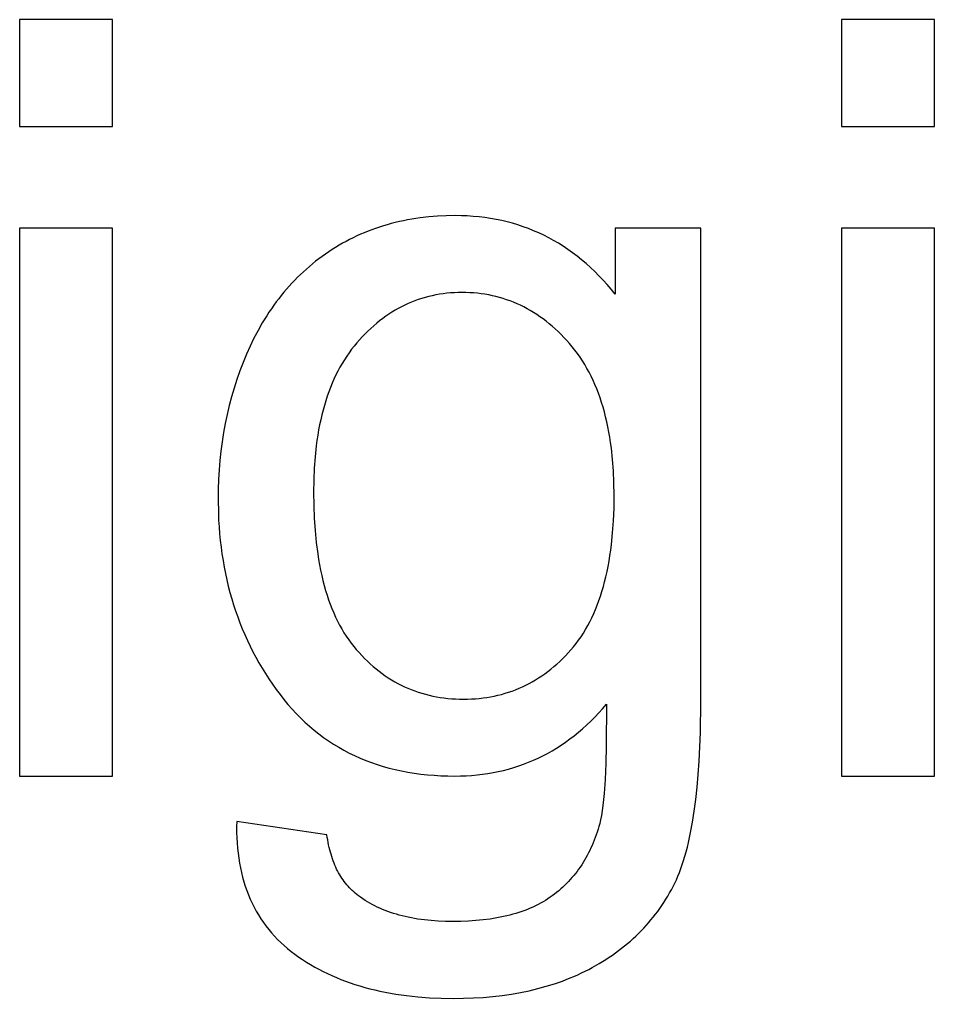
# Model space of a CAD drawing. Extents: x -86 to 76, y -134 to -25.
# Drawn here: x -78.18 to -70.84, y -133.57 to -125.72 of the extents above; entities that cross this region are included whole.
import ezdxf

# ---------------------------------------------------------------- set-up
doc = ezdxf.new("R2010")
doc.units = 0
doc.layers.add('MOSFET', color=7, linetype='CONTINUOUS')

msp = doc.modelspace()

# ---------------------------------------------------------------- linework, layer by layer
at = {"layer": 'MOSFET'}
for p, q in [((-77.4374, -125.7219), (-78.1824, -125.7219)), ((-78.1824, -125.7219), (-78.1824, -126.5785)), ((-77.4374, -126.5785), (-77.4374, -125.7219)), ((-70.8406, -125.7219), (-71.5856, -125.7219)), ((-71.5856, -125.7219), (-71.5856, -126.5785)), ((-70.8406, -126.5785), (-70.8406, -125.7219)), ((-78.1824, -126.5785), (-77.4374, -126.5785)), ((-71.5856, -126.5785), (-70.8406, -126.5785)), ((-75.1017, -127.3352), (-75.1345, -127.3423)), ((-75.0686, -127.3287), (-75.1017, -127.3352)), ((-75.0353, -127.3228), (-75.0686, -127.3287)), ((-75.0016, -127.3174), (-75.0353, -127.3228)), ((-74.9676, -127.3126), (-75.0016, -127.3174)), ((-74.8988, -127.3047), (-74.9676, -127.3126)), ((-74.8288, -127.299), (-74.8988, -127.3047)), ((-74.7577, -127.2956), (-74.8288, -127.299)), ((-74.6853, -127.2945), (-74.7577, -127.2956)), ((-74.637, -127.2951), (-74.6853, -127.2945)), ((-74.5891, -127.297), (-74.637, -127.2951)), ((-74.5418, -127.3), (-74.5891, -127.297)), ((-74.4951, -127.3043), (-74.5418, -127.3)), ((-74.4488, -127.3099), (-74.4951, -127.3043)), ((-74.4032, -127.3166), (-74.4488, -127.3099)), ((-74.358, -127.3246), (-74.4032, -127.3166)), ((-74.3134, -127.3338), (-74.358, -127.3246)), ((-74.2693, -127.3443), (-74.3134, -127.3338)), ((-77.4374, -127.3938), (-78.1824, -127.3938)), ((-78.1824, -127.3938), (-78.1824, -131.7889)), ((-77.4374, -131.7889), (-77.4374, -127.3938)), ((-75.3557, -127.4077), (-75.3861, -127.4193)), ((-75.325, -127.3966), (-75.3557, -127.4077)), ((-75.294, -127.3862), (-75.325, -127.3966)), ((-75.2627, -127.3763), (-75.294, -127.3862)), ((-75.2311, -127.3669), (-75.2627, -127.3763)), ((-75.1992, -127.3582), (-75.2311, -127.3669)), ((-75.167, -127.3499), (-75.1992, -127.3582)), ((-75.1345, -127.3423), (-75.167, -127.3499)), ((-74.2257, -127.3559), (-74.2693, -127.3443)), ((-74.1827, -127.3688), (-74.2257, -127.3559)), ((-74.1402, -127.383), (-74.1827, -127.3688)), ((-74.0982, -127.3983), (-74.1402, -127.383)), ((-74.0568, -127.4149), (-74.0982, -127.3983)), ((-74.0159, -127.4327), (-74.0568, -127.4149)), ((-72.7154, -127.3938), (-73.4024, -127.3938)), ((-73.4024, -127.3938), (-73.4024, -127.9235)), ((-72.7154, -131.193), (-72.7154, -127.3938)), ((-70.8406, -127.3938), (-71.5856, -127.3938)), ((-71.5856, -127.3938), (-71.5856, -131.7889)), ((-70.8406, -131.7889), (-70.8406, -127.3938)), ((-75.5338, -127.4857), (-75.5625, -127.5007)), ((-75.5049, -127.4713), (-75.5338, -127.4857)), ((-75.4756, -127.4575), (-75.5049, -127.4713)), ((-75.4461, -127.4442), (-75.4756, -127.4575)), ((-75.4163, -127.4314), (-75.4461, -127.4442)), ((-75.3861, -127.4193), (-75.4163, -127.4314)), ((-73.9756, -127.4518), (-74.0159, -127.4327)), ((-73.9357, -127.472), (-73.9756, -127.4518)), ((-73.8964, -127.4935), (-73.9357, -127.472)), ((-73.8577, -127.5163), (-73.8964, -127.4935)), ((-75.6741, -127.5664), (-75.7013, -127.5842)), ((-75.6467, -127.5491), (-75.6741, -127.5664)), ((-75.6189, -127.5324), (-75.6467, -127.5491)), ((-75.5908, -127.5163), (-75.6189, -127.5324)), ((-75.5625, -127.5007), (-75.5908, -127.5163)), ((-73.8195, -127.5402), (-73.8577, -127.5163)), ((-73.7818, -127.5654), (-73.8195, -127.5402)), ((-73.7446, -127.5918), (-73.7818, -127.5654)), ((-75.7806, -127.6406), (-75.8062, -127.6604)), ((-75.7546, -127.6213), (-75.7806, -127.6406)), ((-75.7281, -127.6025), (-75.7546, -127.6213)), ((-75.7013, -127.5842), (-75.7281, -127.6025)), ((-73.708, -127.6195), (-73.7446, -127.5918)), ((-73.6719, -127.6483), (-73.708, -127.6195)), ((-73.6363, -127.6784), (-73.6719, -127.6483)), ((-75.8807, -127.7225), (-75.9048, -127.7442)), ((-75.8563, -127.7013), (-75.8807, -127.7225)), ((-75.8315, -127.6806), (-75.8563, -127.7013)), ((-75.8062, -127.6604), (-75.8315, -127.6806)), ((-73.6013, -127.7098), (-73.6363, -127.6784)), ((-73.5668, -127.7423), (-73.6013, -127.7098)), ((-75.9516, -127.7889), (-75.9744, -127.812)), ((-75.9284, -127.7663), (-75.9516, -127.7889)), ((-75.9048, -127.7442), (-75.9284, -127.7663)), ((-73.5329, -127.7761), (-73.5668, -127.7423)), ((-73.4994, -127.8111), (-73.5329, -127.7761)), ((-76.0405, -127.884), (-76.0618, -127.909)), ((-76.0189, -127.8595), (-76.0405, -127.884)), ((-75.9969, -127.8355), (-76.0189, -127.8595)), ((-75.9744, -127.812), (-75.9969, -127.8355)), ((-73.4666, -127.8474), (-73.4994, -127.8111)), ((-73.4342, -127.8848), (-73.4666, -127.8474)), ((-73.4024, -127.9235), (-73.4342, -127.8848)), ((-76.103, -127.9603), (-76.123, -127.9867)), ((-76.0826, -127.9344), (-76.103, -127.9603)), ((-76.0618, -127.909), (-76.0826, -127.9344)), ((-74.9553, -127.9588), (-74.983, -127.9679)), ((-74.9274, -127.9505), (-74.9553, -127.9588)), ((-74.8991, -127.9431), (-74.9274, -127.9505)), ((-74.8705, -127.9364), (-74.8991, -127.9431)), ((-74.8417, -127.9304), (-74.8705, -127.9364)), ((-74.8125, -127.9253), (-74.8417, -127.9304)), ((-74.7831, -127.921), (-74.8125, -127.9253)), ((-74.7533, -127.9174), (-74.7831, -127.921)), ((-74.7233, -127.9147), (-74.7533, -127.9174)), ((-74.693, -127.9127), (-74.7233, -127.9147)), ((-74.6624, -127.9115), (-74.693, -127.9127)), ((-74.6315, -127.9111), (-74.6624, -127.9115)), ((-74.6001, -127.9115), (-74.6315, -127.9111)), ((-74.569, -127.9127), (-74.6001, -127.9115)), ((-74.5381, -127.9147), (-74.569, -127.9127)), ((-74.5076, -127.9175), (-74.5381, -127.9147)), ((-74.4773, -127.9211), (-74.5076, -127.9175)), ((-74.4473, -127.9255), (-74.4773, -127.9211)), ((-74.4177, -127.9307), (-74.4473, -127.9255)), ((-74.3882, -127.9367), (-74.4177, -127.9307)), ((-74.3591, -127.9435), (-74.3882, -127.9367)), ((-74.3303, -127.9511), (-74.3591, -127.9435)), ((-74.3018, -127.9595), (-74.3303, -127.9511)), ((-74.2735, -127.9688), (-74.3018, -127.9595)), ((-76.1619, -128.0409), (-76.1807, -128.0687)), ((-76.1427, -128.0136), (-76.1619, -128.0409)), ((-76.123, -127.9867), (-76.1427, -128.0136)), ((-75.1431, -128.0388), (-75.1687, -128.0534)), ((-75.1171, -128.025), (-75.1431, -128.0388)), ((-75.0909, -128.012), (-75.1171, -128.025)), ((-75.0644, -127.9998), (-75.0909, -128.012)), ((-75.0375, -127.9884), (-75.0644, -127.9998)), ((-75.0104, -127.9777), (-75.0375, -127.9884)), ((-74.983, -127.9679), (-75.0104, -127.9777)), ((-74.2455, -127.9788), (-74.2735, -127.9688)), ((-74.2178, -127.9896), (-74.2455, -127.9788)), ((-74.1905, -128.0012), (-74.2178, -127.9896)), ((-74.1633, -128.0136), (-74.1905, -128.0012)), ((-74.1365, -128.0268), (-74.1633, -128.0136)), ((-74.11, -128.0408), (-74.1365, -128.0268)), ((-74.0837, -128.0556), (-74.11, -128.0408)), ((-76.1991, -128.097), (-76.2348, -128.1549)), ((-76.1807, -128.0687), (-76.1991, -128.097)), ((-75.2684, -128.1196), (-75.2926, -128.1381)), ((-75.2439, -128.1019), (-75.2684, -128.1196)), ((-75.2192, -128.0849), (-75.2439, -128.1019)), ((-75.1941, -128.0688), (-75.2192, -128.0849)), ((-75.1687, -128.0534), (-75.1941, -128.0688)), ((-74.0578, -128.0712), (-74.0837, -128.0556)), ((-74.0321, -128.0876), (-74.0578, -128.0712)), ((-74.0067, -128.1048), (-74.0321, -128.0876)), ((-73.9816, -128.1228), (-74.0067, -128.1048)), ((-73.9568, -128.1416), (-73.9816, -128.1228)), ((-76.2348, -128.1549), (-76.2689, -128.2148)), ((-75.3635, -128.1984), (-75.3865, -128.2201)), ((-75.3402, -128.1775), (-75.3635, -128.1984)), ((-75.3166, -128.1574), (-75.3402, -128.1775)), ((-75.2926, -128.1381), (-75.3166, -128.1574)), ((-73.9323, -128.1612), (-73.9568, -128.1416)), ((-73.908, -128.1816), (-73.9323, -128.1612)), ((-73.8841, -128.2028), (-73.908, -128.1816)), ((-76.3013, -128.2765), (-76.3322, -128.3402)), ((-76.2689, -128.2148), (-76.3013, -128.2765)), ((-75.4317, -128.2658), (-75.4539, -128.2898)), ((-75.4093, -128.2425), (-75.4317, -128.2658)), ((-75.3865, -128.2201), (-75.4093, -128.2425)), ((-73.8604, -128.2248), (-73.8841, -128.2028)), ((-73.837, -128.2476), (-73.8604, -128.2248)), ((-73.814, -128.2712), (-73.837, -128.2476)), ((-73.7912, -128.2956), (-73.814, -128.2712)), ((-76.3322, -128.3402), (-76.3614, -128.4057)), ((-75.4972, -128.3402), (-75.5179, -128.3666)), ((-75.4758, -128.3146), (-75.4972, -128.3402)), ((-75.4539, -128.2898), (-75.4758, -128.3146)), ((-73.7686, -128.3208), (-73.7912, -128.2956)), ((-73.7466, -128.3468), (-73.7686, -128.3208)), ((-73.7253, -128.3736), (-73.7466, -128.3468)), ((-76.3614, -128.4057), (-76.389, -128.4725)), ((-75.5572, -128.4216), (-75.5759, -128.4503)), ((-75.5379, -128.3937), (-75.5572, -128.4216)), ((-75.5179, -128.3666), (-75.5379, -128.3937)), ((-73.7047, -128.4012), (-73.7253, -128.3736)), ((-73.6847, -128.4295), (-73.7047, -128.4012)), ((-73.6655, -128.4586), (-73.6847, -128.4295)), ((-76.389, -128.4725), (-76.4148, -128.5402)), ((-75.6112, -128.5099), (-75.6279, -128.5408)), ((-75.5939, -128.4797), (-75.6112, -128.5099)), ((-75.5759, -128.4503), (-75.5939, -128.4797)), ((-73.647, -128.4885), (-73.6655, -128.4586)), ((-73.6291, -128.5191), (-73.647, -128.4885)), ((-76.4148, -128.5402), (-76.4388, -128.6085)), ((-75.6438, -128.5725), (-75.6591, -128.605)), ((-75.6279, -128.5408), (-75.6438, -128.5725)), ((-73.612, -128.5505), (-73.6291, -128.5191)), ((-73.5956, -128.5827), (-73.612, -128.5505)), ((-73.5799, -128.6157), (-73.5956, -128.5827)), ((-76.4388, -128.6085), (-76.461, -128.6777)), ((-75.6876, -128.6723), (-75.7008, -128.707)), ((-75.6737, -128.6383), (-75.6876, -128.6723)), ((-75.6591, -128.605), (-75.6737, -128.6383)), ((-73.5648, -128.6495), (-73.5799, -128.6157)), ((-73.5505, -128.684), (-73.5648, -128.6495)), ((-76.4814, -128.7476), (-76.5001, -128.8182)), ((-76.461, -128.6777), (-76.4814, -128.7476)), ((-75.7134, -128.7426), (-75.7253, -128.7789)), ((-75.7008, -128.707), (-75.7134, -128.7426)), ((-73.5369, -128.7193), (-73.5505, -128.684)), ((-73.5239, -128.7554), (-73.5369, -128.7193)), ((-76.5001, -128.8182), (-76.517, -128.8896)), ((-75.7365, -128.8159), (-75.747, -128.8537)), ((-75.7253, -128.7789), (-75.7365, -128.8159)), ((-73.5117, -128.7922), (-73.5239, -128.7554)), ((-73.5001, -128.8299), (-73.5117, -128.7922)), ((-73.4893, -128.8683), (-73.5001, -128.8299)), ((-76.517, -128.8896), (-76.5321, -128.9618)), ((-75.7569, -128.8923), (-75.766, -128.9317)), ((-75.747, -128.8537), (-75.7569, -128.8923)), ((-73.4792, -128.9075), (-73.4893, -128.8683)), ((-73.4697, -128.9474), (-73.4792, -128.9075)), ((-76.5321, -128.9618), (-76.5455, -129.0347)), ((-75.7745, -128.9718), (-75.7823, -129.0127)), ((-75.766, -128.9317), (-75.7745, -128.9718)), ((-73.461, -128.9882), (-73.4697, -128.9474)), ((-76.5455, -129.0347), (-76.557, -129.1084)), ((-75.7895, -129.0543), (-75.7959, -129.0967)), ((-75.7823, -129.0127), (-75.7895, -129.0543)), ((-73.453, -129.0297), (-73.461, -128.9882)), ((-73.4456, -129.072), (-73.453, -129.0297)), ((-76.557, -129.1084), (-76.5668, -129.1829)), ((-75.8017, -129.1399), (-75.8112, -129.2285)), ((-75.7959, -129.0967), (-75.8017, -129.1399)), ((-73.439, -129.1151), (-73.4456, -129.072)), ((-73.433, -129.1589), (-73.439, -129.1151)), ((-76.5668, -129.1829), (-76.5748, -129.2581)), ((-73.4232, -129.2489), (-73.433, -129.1589)), ((-76.5748, -129.2581), (-76.581, -129.3341)), ((-75.8112, -129.2285), (-75.818, -129.3202)), ((-73.4162, -129.342), (-73.4232, -129.2489)), ((-76.581, -129.3341), (-76.5855, -129.4108)), ((-75.818, -129.3202), (-75.822, -129.4149)), ((-73.4121, -129.4382), (-73.4162, -129.342)), ((-76.5855, -129.4108), (-76.5881, -129.4883)), ((-75.822, -129.4149), (-75.8234, -129.5127)), ((-73.4107, -129.5376), (-73.4121, -129.4382)), ((-76.5881, -129.4883), (-76.589, -129.5665)), ((-75.8234, -129.5127), (-75.8221, -129.619)), ((-76.589, -129.5665), (-76.5871, -129.6798)), ((-73.412, -129.6413), (-73.4107, -129.5376)), ((-76.5871, -129.6798), (-76.5847, -129.7357)), ((-75.8221, -129.619), (-75.818, -129.7217)), ((-73.4161, -129.7416), (-73.412, -129.6413)), ((-76.5847, -129.7357), (-76.5813, -129.7911)), ((-75.818, -129.7217), (-75.8113, -129.8207)), ((-73.4229, -129.8384), (-73.4161, -129.7416)), ((-76.5813, -129.7911), (-76.5769, -129.846)), ((-76.5769, -129.846), (-76.5716, -129.9004)), ((-75.8113, -129.8207), (-75.8019, -129.916)), ((-73.4324, -129.9316), (-73.4229, -129.8384)), ((-76.5716, -129.9004), (-76.5653, -129.9542)), ((-75.8019, -129.916), (-75.7899, -130.0077)), ((-76.5653, -129.9542), (-76.558, -130.0075)), ((-76.558, -130.0075), (-76.5497, -130.0604)), ((-75.7899, -130.0077), (-75.7828, -130.0521)), ((-73.4446, -130.0214), (-73.4382, -129.9769)), ((-73.4382, -129.9769), (-73.4324, -129.9316)), ((-76.5497, -130.0604), (-76.5405, -130.1127)), ((-75.7828, -130.0521), (-75.7751, -130.0957)), ((-73.4595, -130.1076), (-73.4517, -130.0649)), ((-73.4517, -130.0649), (-73.4446, -130.0214)), ((-76.5405, -130.1127), (-76.5303, -130.1645)), ((-76.5303, -130.1645), (-76.5192, -130.2158)), ((-75.7751, -130.0957), (-75.7667, -130.1383)), ((-75.7667, -130.1383), (-75.7577, -130.1801)), ((-73.4772, -130.1903), (-73.468, -130.1494)), ((-73.468, -130.1494), (-73.4595, -130.1076)), ((-76.5192, -130.2158), (-76.5071, -130.2666)), ((-75.7577, -130.1801), (-75.7479, -130.2209)), ((-75.7479, -130.2209), (-75.7375, -130.2608)), ((-73.4976, -130.2696), (-73.487, -130.2304)), ((-73.487, -130.2304), (-73.4772, -130.1903)), ((-76.5071, -130.2666), (-76.494, -130.3169)), ((-76.494, -130.3169), (-76.4799, -130.3667)), ((-75.7375, -130.2608), (-75.7265, -130.2998)), ((-75.7265, -130.2998), (-75.7147, -130.3378)), ((-73.5206, -130.3453), (-73.5088, -130.3079)), ((-73.5088, -130.3079), (-73.4976, -130.2696)), ((-76.4799, -130.3667), (-76.4649, -130.416)), ((-75.7147, -130.3378), (-75.7023, -130.375)), ((-75.7023, -130.375), (-75.6892, -130.4112)), ((-73.5464, -130.4175), (-73.5332, -130.3818)), ((-73.5332, -130.3818), (-73.5206, -130.3453)), ((-76.4649, -130.416), (-76.4489, -130.4647)), ((-76.4489, -130.4647), (-76.4319, -130.513)), ((-75.6892, -130.4112), (-75.6755, -130.4466)), ((-75.6755, -130.4466), (-75.661, -130.481)), ((-73.575, -130.4862), (-73.5604, -130.4523)), ((-73.5604, -130.4523), (-73.5464, -130.4175)), ((-76.4319, -130.513), (-76.414, -130.5607)), ((-75.661, -130.481), (-75.646, -130.5145)), ((-75.646, -130.5145), (-75.6302, -130.5471)), ((-75.6302, -130.5471), (-75.6138, -130.5788)), ((-73.6228, -130.5827), (-73.6062, -130.5514)), ((-73.6062, -130.5514), (-73.5902, -130.5192)), ((-73.5902, -130.5192), (-73.575, -130.4862)), ((-76.414, -130.5607), (-76.395, -130.608)), ((-76.395, -130.608), (-76.3752, -130.6547)), ((-75.6138, -130.5788), (-75.5966, -130.6096)), ((-75.5966, -130.6096), (-75.5789, -130.6394)), ((-73.6581, -130.6426), (-73.6401, -130.6131)), ((-73.6401, -130.6131), (-73.6228, -130.5827)), ((-76.3752, -130.6547), (-76.3543, -130.7009)), ((-76.3543, -130.7009), (-76.3325, -130.7466)), ((-75.5789, -130.6394), (-75.5604, -130.6684)), ((-75.5604, -130.6684), (-75.5413, -130.6964)), ((-75.5413, -130.6964), (-75.5215, -130.7235)), ((-73.7162, -130.7259), (-73.6962, -130.699)), ((-73.6962, -130.699), (-73.6768, -130.6712)), ((-73.6768, -130.6712), (-73.6581, -130.6426)), ((-76.3325, -130.7466), (-76.3097, -130.7918)), ((-76.3097, -130.7918), (-76.2859, -130.8365)), ((-75.5215, -130.7235), (-75.501, -130.7497)), ((-75.501, -130.7497), (-75.4799, -130.775)), ((-75.4799, -130.775), (-75.4583, -130.7994)), ((-73.7802, -130.8014), (-73.7583, -130.7771)), ((-73.7583, -130.7771), (-73.7369, -130.7519)), ((-73.7369, -130.7519), (-73.7162, -130.7259)), ((-76.2859, -130.8365), (-76.2612, -130.8807)), ((-75.4583, -130.7994), (-75.4363, -130.8231)), ((-75.4363, -130.8231), (-75.414, -130.846)), ((-75.414, -130.846), (-75.3913, -130.8681)), ((-75.3913, -130.8681), (-75.3683, -130.8894)), ((-73.871, -130.8909), (-73.8478, -130.8697)), ((-73.8478, -130.8697), (-73.8249, -130.8477)), ((-73.8249, -130.8477), (-73.8024, -130.8249)), ((-73.8024, -130.8249), (-73.7802, -130.8014)), ((-76.2612, -130.8807), (-76.2355, -130.9243)), ((-76.2355, -130.9243), (-76.2088, -130.9675)), ((-75.3683, -130.8894), (-75.345, -130.91)), ((-75.345, -130.91), (-75.3213, -130.9298)), ((-75.3213, -130.9298), (-75.2973, -130.9488)), ((-75.2973, -130.9488), (-75.2729, -130.967)), ((-73.9669, -130.9681), (-73.9425, -130.95)), ((-73.9425, -130.95), (-73.9183, -130.9311)), ((-73.9183, -130.9311), (-73.8945, -130.9114)), ((-73.8945, -130.9114), (-73.871, -130.8909)), ((-76.2088, -130.9675), (-76.1812, -131.0101)), ((-76.1812, -131.0101), (-76.1525, -131.0523)), ((-75.2729, -130.967), (-75.2482, -130.9845)), ((-75.2482, -130.9845), (-75.2232, -131.0012)), ((-75.2232, -131.0012), (-75.1978, -131.0171)), ((-75.1978, -131.0171), (-75.1721, -131.0322)), ((-74.0681, -131.0329), (-74.0423, -131.0179)), ((-74.0423, -131.0179), (-74.0168, -131.0021)), ((-74.0168, -131.0021), (-73.9917, -130.9855)), ((-73.9917, -130.9855), (-73.9669, -130.9681)), ((-76.1525, -131.0523), (-76.123, -131.0939)), ((-76.123, -131.0939), (-76.0924, -131.135)), ((-75.1721, -131.0322), (-75.1461, -131.0466)), ((-75.1461, -131.0466), (-75.1197, -131.0602)), ((-75.1197, -131.0602), (-75.093, -131.073)), ((-75.093, -131.073), (-75.0659, -131.085)), ((-75.0659, -131.085), (-75.0385, -131.0962)), ((-75.0385, -131.0962), (-75.0107, -131.1067)), ((-75.0107, -131.1067), (-74.9826, -131.1164)), ((-74.2575, -131.1167), (-74.2295, -131.1071)), ((-74.2295, -131.1071), (-74.2018, -131.0966)), ((-74.2018, -131.0966), (-74.1744, -131.0854)), ((-74.1744, -131.0854), (-74.1473, -131.0735)), ((-74.1473, -131.0735), (-74.1206, -131.0607)), ((-74.1206, -131.0607), (-74.0942, -131.0472)), ((-74.0942, -131.0472), (-74.0681, -131.0329)), ((-76.0924, -131.135), (-76.061, -131.1753)), ((-76.061, -131.1753), (-76.0287, -131.2142)), ((-74.9826, -131.1164), (-74.9542, -131.1253)), ((-74.9542, -131.1253), (-74.9254, -131.1335)), ((-74.9254, -131.1335), (-74.8963, -131.1409)), ((-74.8963, -131.1409), (-74.8669, -131.1474)), ((-74.8669, -131.1474), (-74.8371, -131.1533)), ((-74.8371, -131.1533), (-74.807, -131.1583)), ((-74.807, -131.1583), (-74.7765, -131.1626)), ((-74.7765, -131.1626), (-74.7457, -131.1661)), ((-74.7457, -131.1661), (-74.7146, -131.1688)), ((-74.7146, -131.1688), (-74.6831, -131.1707)), ((-74.6831, -131.1707), (-74.6513, -131.1719)), ((-74.6513, -131.1719), (-74.6191, -131.1723)), ((-74.6191, -131.1723), (-74.5872, -131.1719)), ((-74.5872, -131.1719), (-74.5556, -131.1707)), ((-74.5556, -131.1707), (-74.5243, -131.1688)), ((-74.5243, -131.1688), (-74.4934, -131.1661)), ((-74.4934, -131.1661), (-74.4628, -131.1626)), ((-74.4628, -131.1626), (-74.4325, -131.1584)), ((-74.4325, -131.1584), (-74.4025, -131.1534)), ((-74.4025, -131.1534), (-74.3729, -131.1476)), ((-74.3729, -131.1476), (-74.3435, -131.141)), ((-74.3435, -131.141), (-74.3145, -131.1337)), ((-74.3145, -131.1337), (-74.2859, -131.1256)), ((-74.2859, -131.1256), (-74.2575, -131.1167)), ((-76.0287, -131.2142), (-75.9957, -131.2519)), ((-75.9957, -131.2519), (-75.9619, -131.2883)), ((-73.5347, -131.2833), (-73.5035, -131.2491)), ((-73.5035, -131.2491), (-73.4727, -131.2137)), ((-73.4727, -131.2137), (-73.4745, -131.5466)), ((-72.7186, -131.4402), (-72.7154, -131.193)), ((-75.9619, -131.2883), (-75.9272, -131.3234)), ((-75.9272, -131.3234), (-75.8918, -131.3573)), ((-73.5986, -131.3485), (-73.5664, -131.3165)), ((-73.5664, -131.3165), (-73.5347, -131.2833)), ((-75.8918, -131.3573), (-75.8555, -131.3898)), ((-75.8555, -131.3898), (-75.8185, -131.4211)), ((-75.8185, -131.4211), (-75.7806, -131.4511)), ((-73.6979, -131.4378), (-73.6643, -131.4092)), ((-73.6643, -131.4092), (-73.6312, -131.3794)), ((-73.6312, -131.3794), (-73.5986, -131.3485)), ((-75.7806, -131.4511), (-75.742, -131.4799)), ((-75.742, -131.4799), (-75.7026, -131.5073)), ((-73.8014, -131.517), (-73.7664, -131.4917)), ((-73.7664, -131.4917), (-73.7319, -131.4653)), ((-73.7319, -131.4653), (-73.6979, -131.4378)), ((-72.7284, -131.6688), (-72.7186, -131.4402)), ((-75.7026, -131.5073), (-75.6623, -131.5335)), ((-75.6623, -131.5335), (-75.6213, -131.5584)), ((-75.6213, -131.5584), (-75.5794, -131.582)), ((-73.9091, -131.5861), (-73.8727, -131.5642)), ((-73.8727, -131.5642), (-73.8368, -131.5412)), ((-73.8368, -131.5412), (-73.8014, -131.517)), ((-73.4745, -131.5466), (-73.4784, -131.6895)), ((-75.5794, -131.582), (-75.5368, -131.6044)), ((-75.5368, -131.6044), (-75.4934, -131.6254)), ((-75.4934, -131.6254), (-75.4491, -131.6452)), ((-75.4491, -131.6452), (-75.4041, -131.6638)), ((-74.0593, -131.6625), (-74.0211, -131.6451)), ((-74.0211, -131.6451), (-73.9833, -131.6266)), ((-73.9833, -131.6266), (-73.946, -131.6069)), ((-73.946, -131.6069), (-73.9091, -131.5861)), ((-75.4041, -131.6638), (-75.3582, -131.681)), ((-75.3582, -131.681), (-75.3116, -131.697)), ((-75.3116, -131.697), (-75.2641, -131.7117)), ((-75.2641, -131.7117), (-75.2159, -131.7251)), ((-75.2159, -131.7251), (-75.1669, -131.7372)), ((-74.2987, -131.7434), (-74.2577, -131.7327)), ((-74.2577, -131.7327), (-74.2171, -131.7209)), ((-74.2171, -131.7209), (-74.1769, -131.708)), ((-74.1769, -131.708), (-74.1373, -131.694)), ((-74.1373, -131.694), (-74.0981, -131.6788)), ((-74.0981, -131.6788), (-74.0593, -131.6625)), ((-73.4784, -131.6895), (-73.4841, -131.8169)), ((-72.7358, -131.776), (-72.7284, -131.6688)), ((-78.1824, -131.7889), (-77.4374, -131.7889)), ((-75.1669, -131.7372), (-75.117, -131.7481)), ((-75.117, -131.7481), (-75.0664, -131.7576)), ((-75.0664, -131.7576), (-75.0149, -131.7659)), ((-75.0149, -131.7659), (-74.9627, -131.773)), ((-74.9627, -131.773), (-74.9096, -131.7787)), ((-74.9096, -131.7787), (-74.8558, -131.7832)), ((-74.8558, -131.7832), (-74.8011, -131.7864)), ((-74.8011, -131.7864), (-74.7457, -131.7883)), ((-74.7457, -131.7883), (-74.6895, -131.7889)), ((-74.6895, -131.7889), (-74.6442, -131.7884)), ((-74.6442, -131.7884), (-74.5993, -131.7867)), ((-74.5993, -131.7867), (-74.555, -131.7839)), ((-74.555, -131.7839), (-74.5111, -131.7799)), ((-74.5111, -131.7799), (-74.4677, -131.7749)), ((-74.4677, -131.7749), (-74.4247, -131.7687)), ((-74.4247, -131.7687), (-74.3823, -131.7614)), ((-74.3823, -131.7614), (-74.3403, -131.753)), ((-74.3403, -131.753), (-74.2987, -131.7434)), ((-72.7448, -131.8786), (-72.7358, -131.776)), ((-71.5856, -131.7889), (-70.8406, -131.7889)), ((-73.4841, -131.8169), (-73.4918, -131.9285)), ((-72.7554, -131.9766), (-72.7448, -131.8786)), ((-73.4918, -131.9285), (-73.4964, -131.9785)), ((-73.5014, -132.0246), (-73.507, -132.0667)), ((-73.4964, -131.9785), (-73.5014, -132.0246)), ((-72.7676, -132.0698), (-72.7554, -131.9766)), ((-73.513, -132.1049), (-73.5195, -132.1393)), ((-73.507, -132.0667), (-73.513, -132.1049)), ((-72.7815, -132.1584), (-72.7676, -132.0698)), ((-76.44, -132.1531), (-76.4406, -132.1972)), ((-76.4406, -132.1972), (-76.4402, -132.2407)), ((-75.7158, -132.2607), (-76.44, -132.1531)), ((-73.5329, -132.1928), (-73.5397, -132.2156)), ((-73.5265, -132.1697), (-73.5329, -132.1928)), ((-73.523, -132.1549), (-73.5265, -132.1697)), ((-73.5195, -132.1393), (-73.523, -132.1549)), ((-72.797, -132.2423), (-72.7815, -132.1584)), ((-76.4402, -132.2407), (-76.4387, -132.2834)), ((-76.4387, -132.2834), (-76.4364, -132.3255)), ((-75.7128, -132.2815), (-75.7158, -132.2607)), ((-75.7095, -132.3019), (-75.7128, -132.2815)), ((-73.562, -132.282), (-73.5702, -132.3035)), ((-73.5542, -132.2602), (-73.562, -132.282)), ((-73.5468, -132.238), (-73.5542, -132.2602)), ((-73.5397, -132.2156), (-73.5468, -132.238)), ((-72.8142, -132.3215), (-72.797, -132.2423)), ((-76.4364, -132.3255), (-76.433, -132.3668)), ((-75.7058, -132.322), (-75.7095, -132.3019)), ((-75.7019, -132.3417), (-75.7058, -132.322)), ((-75.6976, -132.361), (-75.7019, -132.3417)), ((-75.6931, -132.38), (-75.6976, -132.361)), ((-73.5876, -132.3455), (-73.5968, -132.3661)), ((-73.5787, -132.3247), (-73.5876, -132.3455)), ((-73.5702, -132.3035), (-73.5787, -132.3247)), ((-72.8329, -132.3961), (-72.8234, -132.3594)), ((-72.8234, -132.3594), (-72.8142, -132.3215)), ((-76.433, -132.3668), (-76.4286, -132.4075)), ((-76.4286, -132.4075), (-76.4233, -132.4474)), ((-75.6882, -132.3987), (-75.6931, -132.38)), ((-75.683, -132.4169), (-75.6882, -132.3987)), ((-75.6774, -132.4349), (-75.683, -132.4169)), ((-75.6716, -132.4524), (-75.6774, -132.4349)), ((-73.6266, -132.4257), (-73.6373, -132.445)), ((-73.6163, -132.4062), (-73.6266, -132.4257)), ((-73.6064, -132.3863), (-73.6163, -132.4062)), ((-73.5968, -132.3661), (-73.6064, -132.3863)), ((-72.8534, -132.466), (-72.8429, -132.4316)), ((-72.8429, -132.4316), (-72.8329, -132.3961)), ((-76.4233, -132.4474), (-76.417, -132.4866)), ((-76.417, -132.4866), (-76.4097, -132.5252)), ((-75.6654, -132.4697), (-75.6716, -132.4524)), ((-75.659, -132.4865), (-75.6654, -132.4697)), ((-75.6522, -132.503), (-75.659, -132.4865)), ((-75.6451, -132.5192), (-75.6522, -132.503)), ((-75.6377, -132.535), (-75.6451, -132.5192)), ((-73.6835, -132.5187), (-73.6959, -132.5363)), ((-73.6714, -132.5007), (-73.6835, -132.5187)), ((-73.6597, -132.4825), (-73.6714, -132.5007)), ((-73.6483, -132.4639), (-73.6597, -132.4825)), ((-73.6373, -132.445), (-73.6483, -132.4639)), ((-72.8754, -132.5312), (-72.8642, -132.4992)), ((-72.8642, -132.4992), (-72.8534, -132.466)), ((-76.4097, -132.5252), (-76.4015, -132.563)), ((-76.4015, -132.563), (-76.3923, -132.6002)), ((-75.6299, -132.5504), (-75.6377, -132.535)), ((-75.6219, -132.5655), (-75.6299, -132.5504)), ((-75.6135, -132.5802), (-75.6219, -132.5655)), ((-75.6048, -132.5946), (-75.6135, -132.5802)), ((-75.5959, -132.6086), (-75.6048, -132.5946)), ((-73.7353, -132.5872), (-73.7492, -132.6036)), ((-73.7218, -132.5706), (-73.7353, -132.5872)), ((-73.7087, -132.5536), (-73.7218, -132.5706)), ((-73.6959, -132.5363), (-73.7087, -132.5536)), ((-72.9115, -132.6203), (-72.8991, -132.5918)), ((-72.8991, -132.5918), (-72.887, -132.5621)), ((-72.887, -132.5621), (-72.8754, -132.5312)), ((-76.3923, -132.6002), (-76.382, -132.6366)), ((-76.382, -132.6366), (-76.3708, -132.6724)), ((-76.3708, -132.6724), (-76.3587, -132.7074)), ((-75.5865, -132.6223), (-75.5959, -132.6086)), ((-75.5769, -132.6356), (-75.5865, -132.6223)), ((-75.567, -132.6485), (-75.5769, -132.6356)), ((-75.5567, -132.6611), (-75.567, -132.6485)), ((-75.5462, -132.6733), (-75.5567, -132.6611)), ((-75.5353, -132.6852), (-75.5462, -132.6733)), ((-73.8081, -132.6656), (-73.8238, -132.6803)), ((-73.7929, -132.6506), (-73.8081, -132.6656)), ((-73.7779, -132.6352), (-73.7929, -132.6506)), ((-73.7634, -132.6196), (-73.7779, -132.6352)), ((-73.7492, -132.6036), (-73.7634, -132.6196)), ((-72.9515, -132.7005), (-72.9377, -132.6743)), ((-72.9377, -132.6743), (-72.9244, -132.6477)), ((-72.9244, -132.6477), (-72.9115, -132.6203)), ((-76.3587, -132.7074), (-76.3455, -132.7418)), ((-76.3455, -132.7418), (-76.3314, -132.7754)), ((-75.5241, -132.6968), (-75.5353, -132.6852)), ((-75.5126, -132.7079), (-75.5241, -132.6968)), ((-75.5007, -132.7187), (-75.5126, -132.7079)), ((-75.4886, -132.7292), (-75.5007, -132.7187)), ((-75.4761, -132.7393), (-75.4886, -132.7292)), ((-75.4634, -132.7491), (-75.4761, -132.7393)), ((-75.4458, -132.7618), (-75.4634, -132.7491)), ((-73.9073, -132.7491), (-73.9251, -132.7618)), ((-73.8899, -132.736), (-73.9073, -132.7491)), ((-73.8728, -132.7225), (-73.8899, -132.736)), ((-73.8561, -132.7088), (-73.8728, -132.7225)), ((-73.8398, -132.6947), (-73.8561, -132.7088)), ((-73.8238, -132.6803), (-73.8398, -132.6947)), ((-72.9957, -132.7771), (-72.9804, -132.7519)), ((-72.9804, -132.7519), (-72.9657, -132.7264)), ((-72.9657, -132.7264), (-72.9515, -132.7005)), ((-76.3314, -132.7754), (-76.3163, -132.8084)), ((-76.3163, -132.8084), (-76.3002, -132.8406)), ((-75.4279, -132.7741), (-75.4458, -132.7618)), ((-75.4096, -132.786), (-75.4279, -132.7741)), ((-75.3909, -132.7976), (-75.4096, -132.786)), ((-75.3718, -132.8087), (-75.3909, -132.7976)), ((-75.3522, -132.8194), (-75.3718, -132.8087)), ((-75.3323, -132.8297), (-75.3522, -132.8194)), ((-75.312, -132.8396), (-75.3323, -132.8297)), ((-74.0417, -132.8297), (-74.0627, -132.8396)), ((-74.0211, -132.8194), (-74.0417, -132.8297)), ((-74.001, -132.8087), (-74.0211, -132.8194)), ((-73.9813, -132.7976), (-74.001, -132.8087)), ((-73.9621, -132.786), (-73.9813, -132.7976)), ((-73.9434, -132.7741), (-73.9621, -132.786)), ((-73.9251, -132.7618), (-73.9434, -132.7741)), ((-73.0441, -132.8506), (-73.0275, -132.8264)), ((-73.0275, -132.8264), (-73.0113, -132.802)), ((-73.0113, -132.802), (-72.9957, -132.7771)), ((-76.3002, -132.8406), (-76.2832, -132.8722)), ((-76.2832, -132.8722), (-76.2651, -132.9031)), ((-76.2651, -132.9031), (-76.2461, -132.9332)), ((-75.2913, -132.8491), (-75.312, -132.8396)), ((-75.2703, -132.8582), (-75.2913, -132.8491)), ((-75.2488, -132.8669), (-75.2703, -132.8582)), ((-75.2269, -132.8751), (-75.2488, -132.8669)), ((-75.2046, -132.883), (-75.2269, -132.8751)), ((-75.1819, -132.8905), (-75.2046, -132.883)), ((-75.1588, -132.8976), (-75.1819, -132.8905)), ((-75.1354, -132.9042), (-75.1588, -132.8976)), ((-75.1115, -132.9105), (-75.1354, -132.9042)), ((-75.0873, -132.9164), (-75.1115, -132.9105)), ((-74.2729, -132.9105), (-74.2985, -132.9164)), ((-74.2477, -132.9042), (-74.2729, -132.9105)), ((-74.2229, -132.8976), (-74.2477, -132.9042)), ((-74.1987, -132.8905), (-74.2229, -132.8976)), ((-74.1749, -132.883), (-74.1987, -132.8905)), ((-74.1515, -132.8751), (-74.1749, -132.883)), ((-74.1286, -132.8669), (-74.1515, -132.8751)), ((-74.1062, -132.8582), (-74.1286, -132.8669)), ((-74.0842, -132.8491), (-74.1062, -132.8582)), ((-74.0627, -132.8396), (-74.0842, -132.8491)), ((-73.0969, -132.9209), (-73.0788, -132.8978)), ((-73.0788, -132.8978), (-73.0613, -132.8744)), ((-73.0613, -132.8744), (-73.0441, -132.8506)), ((-76.2461, -132.9332), (-76.2261, -132.9627)), ((-76.2261, -132.9627), (-76.2051, -132.9914)), ((-76.2051, -132.9914), (-76.1832, -133.0195)), ((-75.0626, -132.9218), (-75.0873, -132.9164)), ((-75.0375, -132.9269), (-75.0626, -132.9218)), ((-75.0121, -132.9315), (-75.0375, -132.9269)), ((-74.9862, -132.9358), (-75.0121, -132.9315)), ((-74.9334, -132.943), (-74.9862, -132.9358)), ((-74.8789, -132.9487), (-74.9334, -132.943)), ((-74.8229, -132.9527), (-74.8789, -132.9487)), ((-74.7652, -132.9552), (-74.8229, -132.9527)), ((-74.706, -132.956), (-74.7652, -132.9552)), ((-74.6423, -132.9552), (-74.706, -132.956)), ((-74.5804, -132.9527), (-74.6423, -132.9552)), ((-74.5203, -132.9487), (-74.5804, -132.9527)), ((-74.4621, -132.943), (-74.5203, -132.9487)), ((-74.4057, -132.9358), (-74.4621, -132.943)), ((-74.3512, -132.9269), (-74.4057, -132.9358)), ((-74.3246, -132.9218), (-74.3512, -132.9269)), ((-74.2985, -132.9164), (-74.3246, -132.9218)), ((-73.174, -133.0097), (-73.154, -132.988)), ((-73.154, -132.988), (-73.1345, -132.966)), ((-73.1345, -132.966), (-73.1155, -132.9436)), ((-73.1155, -132.9436), (-73.0969, -132.9209)), ((-76.1832, -133.0195), (-76.1603, -133.0468)), ((-76.1603, -133.0468), (-76.1364, -133.0735)), ((-73.2368, -133.0726), (-73.2153, -133.052)), ((-73.2153, -133.052), (-73.1944, -133.031)), ((-73.1944, -133.031), (-73.174, -133.0097)), ((-76.1364, -133.0735), (-76.1115, -133.0995)), ((-76.1115, -133.0995), (-76.0856, -133.1247)), ((-76.0856, -133.1247), (-76.0588, -133.1493)), ((-73.3272, -133.1515), (-73.3038, -133.1323)), ((-73.3038, -133.1323), (-73.281, -133.1128)), ((-73.281, -133.1128), (-73.2586, -133.0928)), ((-73.2586, -133.0928), (-73.2368, -133.0726)), ((-76.0588, -133.1493), (-76.031, -133.1731)), ((-76.031, -133.1731), (-76.0022, -133.1963)), ((-76.0022, -133.1963), (-75.9724, -133.2188)), ((-75.9724, -133.2188), (-75.9418, -133.2405)), ((-73.4509, -133.2423), (-73.4252, -133.2249)), ((-73.4252, -133.2249), (-73.4, -133.2071)), ((-73.4, -133.2071), (-73.3752, -133.1889)), ((-73.3752, -133.1889), (-73.3509, -133.1704)), ((-73.3509, -133.1704), (-73.3272, -133.1515)), ((-75.9418, -133.2405), (-75.9107, -133.2616)), ((-75.9107, -133.2616), (-75.8789, -133.282)), ((-75.8789, -133.282), (-75.8466, -133.3017)), ((-75.8466, -133.3017), (-75.8137, -133.3207)), ((-73.5865, -133.3243), (-73.5308, -133.2926)), ((-73.5308, -133.2926), (-73.4771, -133.2594)), ((-73.4771, -133.2594), (-73.4509, -133.2423)), ((-75.8137, -133.3207), (-75.7802, -133.339)), ((-75.7802, -133.339), (-75.7461, -133.3566)), ((-75.7461, -133.3566), (-75.7114, -133.3736)), ((-75.7114, -133.3736), (-75.6761, -133.3898)), ((-73.7333, -133.3958), (-73.7031, -133.3825)), ((-73.7031, -133.3825), (-73.6733, -133.3687)), ((-73.6733, -133.3687), (-73.644, -133.3544)), ((-73.644, -133.3544), (-73.6151, -133.3396)), ((-73.6151, -133.3396), (-73.5865, -133.3243)), ((-75.6761, -133.3898), (-75.6403, -133.4054)), ((-75.6403, -133.4054), (-75.6038, -133.4202)), ((-75.6038, -133.4202), (-75.5668, -133.4344)), ((-75.5668, -133.4344), (-75.5291, -133.4479)), ((-75.5291, -133.4479), (-75.4909, -133.4607)), ((-75.4909, -133.4607), (-75.4521, -133.4728)), ((-73.9558, -133.4756), (-73.8902, -133.4553)), ((-73.8902, -133.4553), (-73.858, -133.4443)), ((-73.858, -133.4443), (-73.8262, -133.4329)), ((-73.8262, -133.4329), (-73.7948, -133.4211)), ((-73.7948, -133.4211), (-73.7638, -133.4087)), ((-73.7638, -133.4087), (-73.7333, -133.3958)), ((-75.4521, -133.4728), (-75.4127, -133.4842)), ((-75.4127, -133.4842), (-75.3727, -133.4949)), ((-75.3727, -133.4949), (-75.3321, -133.5049)), ((-75.3321, -133.5049), (-75.2909, -133.5142)), ((-75.2909, -133.5142), (-75.2491, -133.5229)), ((-75.2491, -133.5229), (-75.2068, -133.5308)), ((-75.2068, -133.5308), (-75.1638, -133.5381)), ((-75.1638, -133.5381), (-75.0761, -133.5505)), ((-74.3084, -133.5484), (-74.2346, -133.5377)), ((-74.2346, -133.5377), (-74.1625, -133.5251)), ((-74.1625, -133.5251), (-74.092, -133.5105)), ((-74.092, -133.5105), (-74.0231, -133.494)), ((-74.0231, -133.494), (-73.9558, -133.4756)), ((-75.0761, -133.5505), (-74.9861, -133.5602)), ((-74.9861, -133.5602), (-74.8937, -133.5671)), ((-74.8937, -133.5671), (-74.799, -133.5712)), ((-74.799, -133.5712), (-74.7019, -133.5726)), ((-74.7019, -133.5726), (-74.6199, -133.5716)), ((-74.6199, -133.5716), (-74.5396, -133.5687)), ((-74.5396, -133.5687), (-74.4609, -133.5639)), ((-74.4609, -133.5639), (-74.3838, -133.5571)), ((-74.3838, -133.5571), (-74.3084, -133.5484))]:
    msp.add_line(p, q, dxfattribs=at)

doc.saveas('drawing.dxf')
